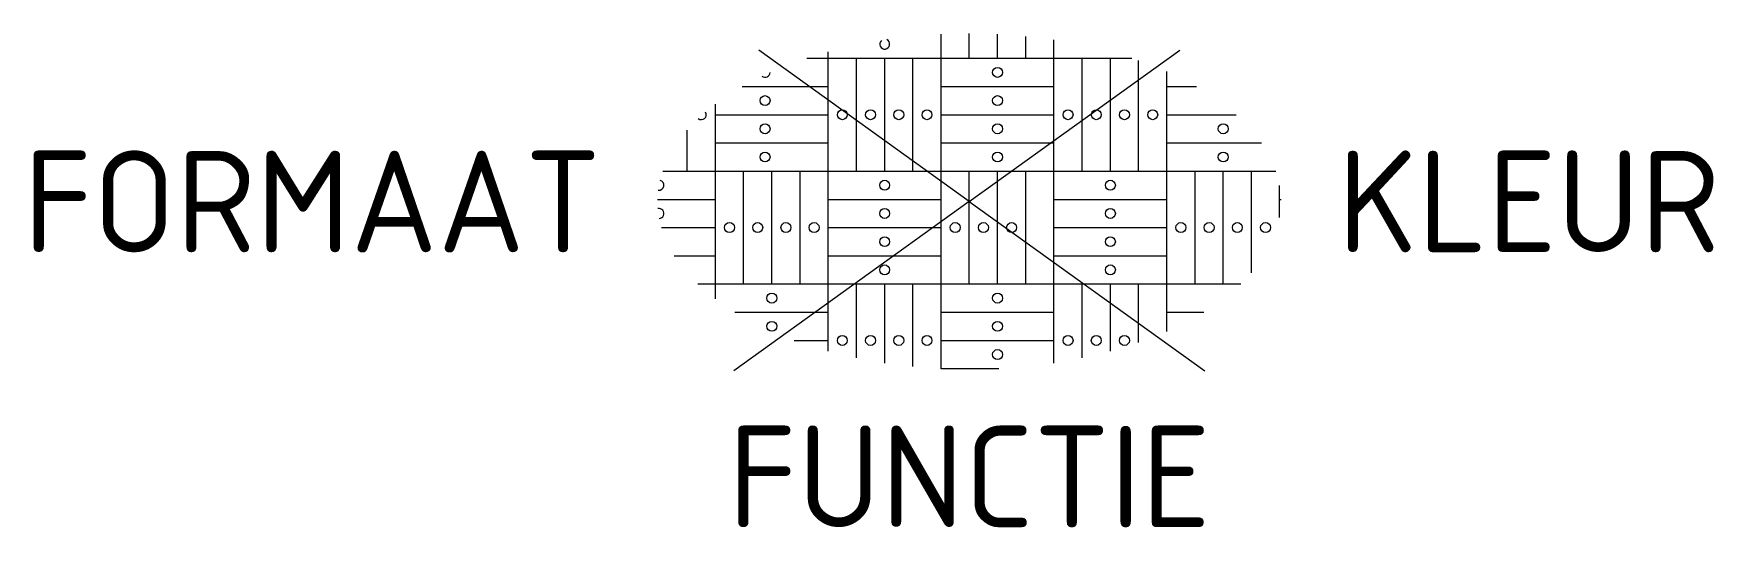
# Model space of a CAD drawing. Header units: metres. Extents: x -16.6 to 13.2, y -5.8 to 3.
import ezdxf
from ezdxf.enums import TextEntityAlignment as Align

# ---------------------------------------------------------------- set-up
doc = ezdxf.new("R2010")
doc.units = ezdxf.units.M
doc.styles.add('NLCS-ISO', font='NLCS-ISO.ttf')

msp = doc.modelspace()

# ---------------------------------------------------------------- linework, layer by layer
for p, q in [((0, 0), (-3.728, 2.684)), ((-0.5, -2.963), (-0.5, 2.963)), ((0, 2.538), (0, 2.975)), ((0, 0), (3.728, 2.684)), ((0.5, 2.538), (0.5, 2.963)), ((1, 2.538), (1, 2.926)), ((1.5, -2.863), (1.5, 2.863)), ((-2.881, 2.538), (2.881, 2.538)), ((-2.5, -2.653), (-2.5, 2.653)), ((-2, 0.538), (-2, 2.538)), ((-1.5, 0.538), (-1.5, 2.538)), ((-1, 0.538), (-1, 2.538)), ((2, 0.538), (2, 2.538)), ((2.5, 0.538), (2.5, 2.538)), ((3, 0.538), (3, 2.498)), ((3.5, -2.302), (3.5, 2.302)), ((-4.024, 2.038), (-2.5, 2.038)), ((-0.5, 2.038), (1.5, 2.038)), ((3.5, 2.038), (4.024, 2.038)), ((-4.5, -1.726), (-4.5, 1.726)), ((-4.5, 1.538), (-2.5, 1.538)), ((-0.5, 1.538), (1.5, 1.538)), ((3.5, 1.538), (4.729, 1.538)), ((-5, 0.538), (-5, 1.266)), ((-4.5, 1.038), (-2.5, 1.038)), ((-0.5, 1.038), (1.5, 1.038)), ((3.5, 1.038), (5.177, 1.038)), ((-5.434, 0.538), (5.434, 0.538)), ((-4, -1.462), (-4, 0.538)), ((-3.5, -1.462), (-3.5, 0.538)), ((-3, -1.462), (-3, 0.538)), ((0, -1.462), (0, 0.538)), ((0.5, -1.462), (0.5, 0.538)), ((1, -1.462), (1, 0.538)), ((4, -1.462), (4, 0.538)), ((4.5, -1.462), (4.5, 0.538)), ((5, -1.266), (5, 0.538)), ((-5.525, 0.038), (-4.5, 0.038)), ((0, 0), (-4.172, -3.003)), ((-2.5, 0.038), (-0.5, 0.038)), ((1.5, 0.038), (3.5, 0.038)), ((5.5, -0.283), (5.5, 0.283)), ((5.5, 0.038), (5.525, 0.038)), ((0, 0), (4.172, -3.003)), ((-5.458, -0.462), (-4.5, -0.462)), ((-2.5, -0.462), (-0.5, -0.462)), ((1.5, -0.462), (3.5, -0.462)), ((-5.228, -0.962), (-4.5, -0.962)), ((-2.5, -0.962), (-0.5, -0.962)), ((1.5, -0.962), (3.5, -0.962)), ((-4.812, -1.462), (4.812, -1.462)), ((-2, -2.773), (-2, -1.462)), ((-1.5, -2.863), (-1.5, -1.462)), ((-1, -2.926), (-1, -1.462)), ((2, -2.773), (2, -1.462)), ((2.5, -2.653), (2.5, -1.462)), ((3, -2.498), (3, -1.462)), ((-4.154, -1.962), (-2.5, -1.962)), ((-0.5, -1.962), (1.5, -1.962)), ((3.5, -1.962), (4.154, -1.962)), ((-3.103, -2.462), (-2.5, -2.462)), ((-0.5, -2.462), (1.5, -2.462)), ((-0.5, -2.962), (0.525, -2.962))]:
    msp.add_line(p, q)
for centre in [(0.5, 2.288), (-3.62, 1.788), (0.5, 1.788), (-2.25, 1.538), (-1.75, 1.538), (-1.25, 1.538), (-0.75, 1.538), (1.75, 1.538), (2.25, 1.538), (2.75, 1.538), (3.25, 1.538), (-3.62, 1.288), (0.5, 1.288), (4.5, 1.288), (-3.62, 0.788), (0.5, 0.788), (4.5, 0.788), (-1.5, 0.288), (2.5, 0.288), (-1.5, -0.212), (2.5, -0.212), (-4.25, -0.462), (-3.75, -0.462), (-3.25, -0.462), (-2.75, -0.462), (-0.25, -0.462), (0.25, -0.462), (0.75, -0.462), (3.75, -0.462), (4.25, -0.462), (4.75, -0.462), (5.25, -0.462), (-1.5, -0.712), (2.5, -0.712), (-1.5, -1.212), (2.5, -1.212), (-3.5, -1.712), (0.5, -1.712), (-3.5, -2.212), (-2.25, -2.462), (-1.75, -2.462), (-1.25, -2.462), (-0.75, -2.462), (0.5, -2.212), (1.75, -2.462), (2.25, -2.462), (2.75, -2.462), (0.5, -2.712)]:
    msp.add_circle(centre, 0.0881)
for centre, start, end in [((-1.5, 2.788), 131.7872, 65.6242), ((-3.62, 2.288), 230.229, 359.5152), ((-4.75, 1.538), 231.9031, 32.0645), ((-5.5, 0.288), 261.9425, 77.5818), ((-5.5, -0.212), 272.0125, 103.1585)]:
    msp.add_arc(centre, 0.0881, start, end)

# ---------------------------------------------------------------- texts
at = {"style": 'NLCS-ISO'}
msp.add_attdef('FORMAAT', text='WF', height=1.8, dxfattribs=at).set_placement((-6.525, 0), align=Align.MIDDLE_RIGHT)
msp.add_attdef('KLEUR', text='RD', height=1.8, dxfattribs=at).set_placement((6.525, 0), align=Align.MIDDLE_LEFT)
at = {"style": 'NLCS-ISO', "flags": 1}
msp.add_attdef('FUNCTIE', text='', height=1.8, dxfattribs=at).set_placement((0, -3.975), align=Align.TOP_CENTER)

doc.saveas('drawing.dxf')
